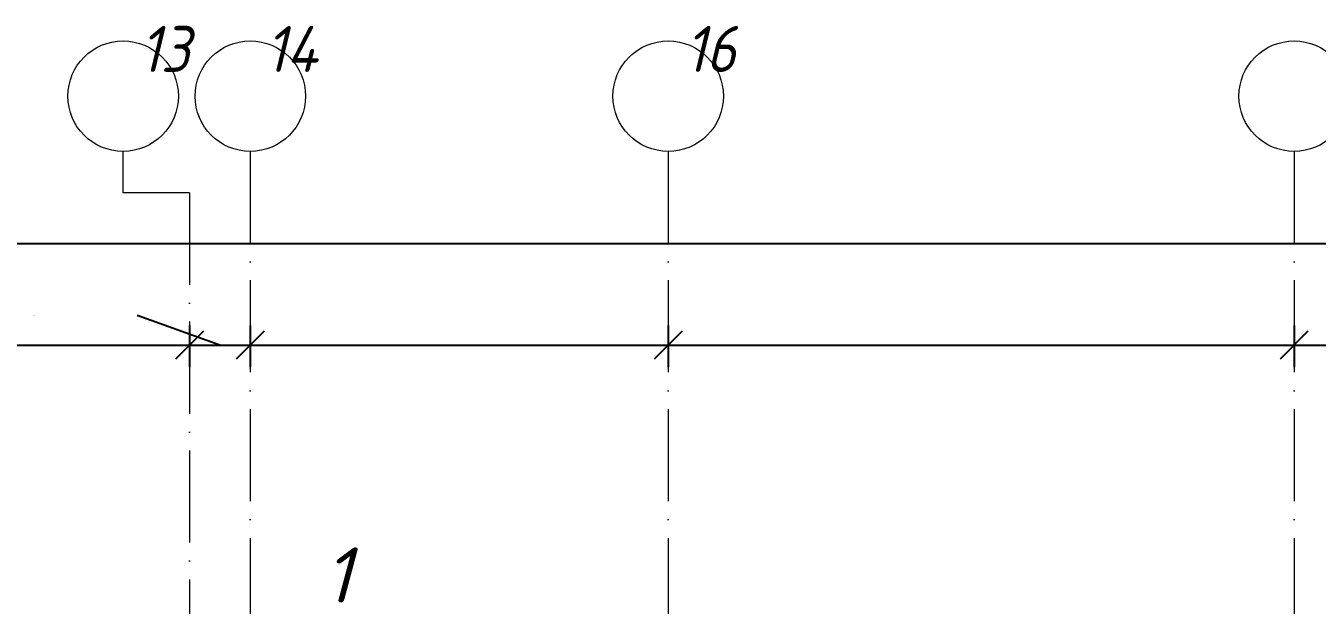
# Model space of a CAD drawing. Header units: millimetres. Extents: x -401725 to 250493, y 305116 to 802890.
# Drawn here: x -154940 to -147926, y 633144 to 636291 of the extents above; entities that cross this region are included whole.
import ezdxf

# ---------------------------------------------------------------- set-up
doc = ezdxf.new("R2010")
doc.units = ezdxf.units.MM
doc.linetypes.add('50_200_ШТРИХ_1Т_ш5_п1_п1_', pattern=[700, 500, -100, 0, -100])
for name, color, linetype, lineweight in [('A-____-____-DIMS', 7, 'Continuous', 9), ('G-____-____-SYMB', 7, 'Continuous', 9), ('S-GRID-____-IDEN', 7, 'Continuous', 9), ('S-GRID-____-OTLN', 7, 'Continuous', 9), ('S-GRID-____-OTLN-1', 7, '50_200_ШТРИХ_1Т_ш5_п1_п1_', 9)]:
    doc.layers.add(name, color=color, linetype=linetype, lineweight=lineweight)
doc.styles.add('ISOCPEUR_I', font='isocpeui.ttf', dxfattribs={"width": 0.9, "height": 2.5})
doc.styles.add('ISOCPEUR_I_12', font='isocpeui.ttf', dxfattribs={"width": 0.9, "height": 180})
doc.styles.add('ISOCPEUR_I_13', font='isocpeui.ttf', dxfattribs={"height": 300})
doc.styles.add('ISOCPEUR_I_9', font='isocpeui.ttf', dxfattribs={"width": 0.9, "height": 250})
doc.dimstyles.new('ISO-2_5_0_9К_БОЛЬШОЙ_ОСИ', dxfattribs={"dimscale": 304.8, "dimtxt": 248.995294, "dimasz": 0.492126, "dimexe": 0.393701, "dimexo": 0, "dimgap": 0, "dimtad": 1, "dimdec": 0, "dimzin": 0, "dimdsep": 46, "dimtxsty": 'ISOCPEUR_I', "dimblk1": 'OBLIQUE', "dimblk2": 'OBLIQUE', "dimsah": 1, "dimcen": 0.09, "dimdle": 0.393701, "dimazin": 0, "dimtfac": 1, "dimtdec": 4, "dimtix": 1, "dimtmove": 0, "dimatfit": 3, "dimfxl": 1, "dimtvp": 1, "dimtolj": 1, "dimtzin": 0, "dimarcsym": 2})
doc.dimstyles.new('ISO-2_5_0_9К_БОЛЬШОЙ_ОСИ_1', dxfattribs={"dimscale": 304.8, "dimtxt": 248.995294, "dimasz": 0.492126, "dimexe": 0.393701, "dimexo": 0, "dimgap": 0, "dimtad": 1, "dimdec": 0, "dimzin": 0, "dimdsep": 46, "dimtxsty": 'ISOCPEUR_I', "dimblk1": 'OBLIQUE', "dimblk2": 'OBLIQUE', "dimsah": 1, "dimcen": 0.09, "dimdle": 0.393701, "dimazin": 0, "dimtfac": 1, "dimtdec": 4, "dimtix": 1, "dimtmove": 1, "dimatfit": 3, "dimfxl": 1, "dimtvp": 1, "dimtolj": 1, "dimtzin": 0, "dimarcsym": 2})
doc.dimstyles.new('ISO-2_5_0_9К_БОЛЬШОЙ_ОСИ_2', dxfattribs={"dimscale": 304.8, "dimtxt": 248.995294, "dimasz": 0.492126, "dimexe": 0.393701, "dimexo": 0, "dimgap": 0, "dimtad": 1, "dimdec": 0, "dimzin": 0, "dimdsep": 46, "dimtxsty": 'ISOCPEUR_I_9', "dimblk1": 'OBLIQUE', "dimblk2": 'OBLIQUE', "dimsah": 1, "dimcen": 0.09, "dimdle": 0.393701, "dimazin": 0, "dimtfac": 1, "dimtdec": 4, "dimtix": 1, "dimtmove": 2, "dimatfit": 3, "dimfxl": 1, "dimtvp": 1, "dimtolj": 1, "dimtzin": 0, "dimarcsym": 2})

# ---------------------------------------------------------------- blocks, each defined once
blk = doc.blocks.new('Ось сетки - Круг_Ø6_00__ISO-2_5_0_9K_-25732049-АР1_Кладочный план 1 этажа в осях 1-64_Ю-ЯЯ')
at = {"layer": 'S-GRID-____-IDEN'}
blk.add_circle((0, 0), 3, dxfattribs=at)
blk = doc.blocks.new('_Oblique')
at = {"color": 0, "linetype": 'ByBlock', "lineweight": -2}
blk.add_line((-0.5, -0.5), (0.5, 0.5), dxfattribs=at)
blk = doc.blocks.new('*D12033')
at = {"layer": 'A-____-____-DIMS', "color": 0, "lineweight": -2, "transparency": 16777216}
for p, q in [((-157050.7, 634663), (-157050.7, 634437)), ((-154050.7, 634663), (-154050.7, 634437)), ((-157170.7, 634557), (-153930.7, 634557))]:
    blk.add_line(p, q, dxfattribs=at)
at = {"layer": 'Defpoints', "color": 0, "transparency": 16777216}
for p in [(-157050.7, 634663), (-154050.7, 634663), (-154050.7, 634557)]:
    blk.add_point(p, dxfattribs=at)
at = {"layer": 'A-____-____-DIMS', "color": 0, "lineweight": -2, "transparency": 16777216, "xscale": 150, "yscale": 150, "zscale": 150, "rotation": 180}
blk.add_blockref('_Oblique', (-157050.7, 634557), dxfattribs=at)
at = {"layer": 'A-____-____-DIMS', "color": 0, "lineweight": -2, "transparency": 16777216, "xscale": 150, "yscale": 150, "zscale": 150}
blk.add_blockref('_Oblique', (-154050.7, 634557), dxfattribs=at)
at = {"layer": 'A-____-____-DIMS', "color": 0, "transparency": 16777216, "insert": (-155550.7, 634558.2), "char_height": 2.5, "width": 758.478, "attachment_point": 5, "style": 'ISOCPEUR_I'}
blk.add_mtext('\\A1;3000', dxfattribs=at)
blk = doc.blocks.new('*D12034')
at = {"layer": 'A-____-____-DIMS', "color": 0, "lineweight": -2, "transparency": 16777216}
for p, q in [((-154330.1, 634716.9), (-154334.9, 634716.9)), ((-153885.7, 634557), (-154330.1, 634716.9)), ((-154050.7, 634663), (-154050.7, 634437)), ((-153720.7, 634663), (-153720.7, 634437)), ((-154170.7, 634557), (-153600.7, 634557))]:
    blk.add_line(p, q, dxfattribs=at)
at = {"layer": 'Defpoints', "color": 0, "transparency": 16777216}
for p in [(-154050.7, 634663), (-153720.7, 634663), (-153720.7, 634557)]:
    blk.add_point(p, dxfattribs=at)
at = {"layer": 'A-____-____-DIMS', "color": 0, "lineweight": -2, "transparency": 16777216, "xscale": 150, "yscale": 150, "zscale": 150, "rotation": 180}
blk.add_blockref('_Oblique', (-154050.7, 634557), dxfattribs=at)
at = {"layer": 'A-____-____-DIMS', "color": 0, "lineweight": -2, "transparency": 16777216, "xscale": 150, "yscale": 150, "zscale": 150}
blk.add_blockref('_Oblique', (-153720.7, 634557), dxfattribs=at)
at = {"layer": 'A-____-____-DIMS', "color": 0, "transparency": 16777216, "insert": (-154899, 634720.2), "char_height": 2.5, "width": 568.858, "attachment_point": 1, "line_spacing_factor": 1.149209, "style": 'ISOCPEUR_I'}
blk.add_mtext('\\A1;330', dxfattribs=at)
blk = doc.blocks.new('*D12035')
at = {"layer": 'A-____-____-DIMS', "color": 0, "lineweight": -2, "transparency": 16777216}
for p, q in [((-153720.7, 634663), (-153720.7, 634437)), ((-151450.7, 634663), (-151450.7, 634437)), ((-153840.7, 634557), (-151330.7, 634557))]:
    blk.add_line(p, q, dxfattribs=at)
at = {"layer": 'Defpoints', "color": 0, "transparency": 16777216}
for p in [(-153720.7, 634663), (-151450.7, 634663), (-151450.7, 634557)]:
    blk.add_point(p, dxfattribs=at)
at = {"layer": 'A-____-____-DIMS', "color": 0, "lineweight": -2, "transparency": 16777216, "xscale": 150, "yscale": 150, "zscale": 150, "rotation": 180}
blk.add_blockref('_Oblique', (-153720.7, 634557), dxfattribs=at)
at = {"layer": 'A-____-____-DIMS', "color": 0, "lineweight": -2, "transparency": 16777216, "xscale": 150, "yscale": 150, "zscale": 150}
blk.add_blockref('_Oblique', (-151450.7, 634557), dxfattribs=at)
at = {"layer": 'A-____-____-DIMS', "color": 0, "transparency": 16777216, "insert": (-152585.7, 634558.2), "char_height": 2.5, "width": 758.478, "attachment_point": 5, "style": 'ISOCPEUR_I'}
blk.add_mtext('\\A1;2270', dxfattribs=at)
blk = doc.blocks.new('*D12036')
at = {"layer": 'A-____-____-DIMS', "color": 0, "lineweight": -2, "transparency": 16777216}
for p, q in [((-151450.7, 634663), (-151450.7, 634437)), ((-148050.7, 634663), (-148050.7, 634437)), ((-151570.7, 634557), (-147930.7, 634557))]:
    blk.add_line(p, q, dxfattribs=at)
at = {"layer": 'Defpoints', "color": 0, "transparency": 16777216}
for p in [(-151450.7, 634663), (-148050.7, 634663), (-148050.7, 634557)]:
    blk.add_point(p, dxfattribs=at)
at = {"layer": 'A-____-____-DIMS', "color": 0, "lineweight": -2, "transparency": 16777216, "xscale": 150, "yscale": 150, "zscale": 150, "rotation": 180}
blk.add_blockref('_Oblique', (-151450.7, 634557), dxfattribs=at)
at = {"layer": 'A-____-____-DIMS', "color": 0, "lineweight": -2, "transparency": 16777216, "xscale": 150, "yscale": 150, "zscale": 150}
blk.add_blockref('_Oblique', (-148050.7, 634557), dxfattribs=at)
at = {"layer": 'A-____-____-DIMS', "color": 0, "transparency": 16777216, "insert": (-149750.7, 634558.2), "char_height": 2.5, "width": 781.462, "attachment_point": 5, "style": 'ISOCPEUR_I'}
blk.add_mtext('\\A1;3400', dxfattribs=at)
blk = doc.blocks.new('*D12037')
at = {"layer": 'A-____-____-DIMS', "color": 0, "lineweight": -2, "transparency": 16777216}
for p, q in [((-148050.7, 634663), (-148050.7, 634437)), ((-146050.7, 634663), (-146050.7, 634437)), ((-148170.7, 634557), (-145930.7, 634557))]:
    blk.add_line(p, q, dxfattribs=at)
at = {"layer": 'Defpoints', "color": 0, "transparency": 16777216}
for p in [(-148050.7, 634663), (-146050.7, 634663), (-146050.7, 634557)]:
    blk.add_point(p, dxfattribs=at)
at = {"layer": 'A-____-____-DIMS', "color": 0, "lineweight": -2, "transparency": 16777216, "xscale": 150, "yscale": 150, "zscale": 150, "rotation": 180}
blk.add_blockref('_Oblique', (-148050.7, 634557), dxfattribs=at)
at = {"layer": 'A-____-____-DIMS', "color": 0, "lineweight": -2, "transparency": 16777216, "xscale": 150, "yscale": 150, "zscale": 150}
blk.add_blockref('_Oblique', (-146050.7, 634557), dxfattribs=at)
at = {"layer": 'A-____-____-DIMS', "color": 0, "transparency": 16777216, "insert": (-147050.7, 634558.2), "char_height": 2.5, "width": 758.478, "attachment_point": 5, "style": 'ISOCPEUR_I'}
blk.add_mtext('\\A1;2000', dxfattribs=at)
blk = doc.blocks.new('*D12066')
at = {"layer": 'A-____-____-DIMS', "color": 0, "lineweight": -2, "transparency": 16777216}
for p, q in [((-177350.7, 635215.2), (-177350.7, 634989.2)), ((-73850.7, 635215.2), (-73850.7, 634989.2)), ((-177470.7, 635109.2), (-126117.4, 635109.2)), ((-73730.7, 635109.2), (-125238.4, 635109.2))]:
    blk.add_line(p, q, dxfattribs=at)
at = {"layer": 'Defpoints', "color": 0, "transparency": 16777216}
for p in [(-177350.7, 635215.2), (-73850.7, 635215.2), (-73850.7, 635109.2)]:
    blk.add_point(p, dxfattribs=at)
at = {"layer": 'A-____-____-DIMS', "color": 0, "lineweight": -2, "transparency": 16777216, "xscale": 150, "yscale": 150, "zscale": 150, "rotation": 180}
blk.add_blockref('_Oblique', (-177350.7, 635109.2), dxfattribs=at)
at = {"layer": 'A-____-____-DIMS', "color": 0, "lineweight": -2, "transparency": 16777216, "xscale": 150, "yscale": 150, "zscale": 150}
blk.add_blockref('_Oblique', (-73850.7, 635109.2), dxfattribs=at)
at = {"layer": 'A-____-____-DIMS', "color": 0, "transparency": 16777216, "insert": (-126218, 635435.8), "char_height": 250, "width": 1080.257, "attachment_point": 1, "line_spacing_factor": 1.149209, "style": 'ISOCPEUR_I_9'}
blk.add_mtext('\\A1;103500', dxfattribs=at)

msp = doc.modelspace()

# ---------------------------------------------------------------- linework, layer by layer
at = {"layer": 'S-GRID-____-OTLN'}
for p, q in [((-154411.497, 635384.7011), (-154411.497, 635609.362)), ((-154050.7357, 635384.7011), (-154411.497, 635384.7011))]:
    msp.add_line(p, q, dxfattribs=at)
at = {"layer": 'S-GRID-____-OTLN-1'}
for p, q in [((-153720.7357, 635609.362), (-153720.7357, 621963.8409)), ((-151450.7357, 635609.362), (-151450.7357, 611391.9943)), ((-148050.7357, 635609.362), (-148050.7357, 597608.0984)), ((-154050.7357, 635384.7011), (-154050.7357, 597608.0984))]:
    msp.add_line(p, q, dxfattribs=at)

# ---------------------------------------------------------------- block references
at = {"layer": 'S-GRID-____-IDEN', "xscale": 99.99999999999993, "yscale": 99.99999999999993, "zscale": 99.99999999999993, "rotation": 180}
for p in [(-154411.497, 635909.362), (-153720.7357, 635909.362), (-151450.7357, 635909.362), (-148050.7357, 635909.362)]:
    msp.add_blockref('Ось сетки - Круг_Ø6_00__ISO-2_5_0_9K_-25732049-АР1_Кладочный план 1 этажа в осях 1-64_Ю-ЯЯ', p, dxfattribs=at)

# ---------------------------------------------------------------- texts
at = {"layer": 'G-____-____-SYMB', "insert": (-153321.865, 633458.1969), "char_height": 300, "width": 184.388125, "attachment_point": 1, "style": 'ISOCPEUR_I_13'}
msp.add_mtext('\\fISOCPEUR|b0|i1|c204|p34|;1', dxfattribs=at)
at = {"layer": 'S-GRID-____-IDEN', "char_height": 250, "attachment_point": 1, "style": 'ISOCPEUR_I_12'}
for s, insert, width in [('13', (-154320.3536, 636290.5494), 346.329), ('14', (-153638.5923, 636290.5494), 367.974562), ('16', (-151359.5923, 636290.5494), 346.329)]:
    msp.add_mtext(s, dxfattribs=dict(at, insert=insert, width=width))

# ---------------------------------------------------------------- dimensions: what is measured, and where the dimension line sits
at = {"layer": 'A-____-____-DIMS'}
for base, p1, p2, dimstyle, override, picture, middle in [((-73850.7357, 635109.1792), (-177350.7357, 635215.2452), (-73850.7357, 635215.2452), 'ISO-2_5_0_9К_БОЛЬШОЙ_ОСИ_2', {"dimpost": '<>', "dimfxl": 103500}, '*D12066', (-125677.8855, 635269.1264)), ((-153720.7357, 634556.9599), (-154050.7357, 634663.0259), (-153720.7357, 634663.0259), 'ISO-2_5_0_9К_БОЛЬШОЙ_ОСИ_1', {"dimpost": '<>', "dimfxl": 330}, '*D12034', (-154330.122, 634716.9072))]:
    dim = msp.add_linear_dim(base=base, p1=p1, p2=p2, dimstyle=dimstyle, override=override, dxfattribs=at)
    dim.commit()
    dim.dimension.update_dxf_attribs({"geometry": picture, "text_midpoint": middle, "dimtype": 160})
for base, p1, p2, override, picture, middle in [((-154050.7357, 634556.9599), (-157050.7357, 634663.0259), (-154050.7357, 634663.0259), {"dimpost": '<>', "dimfxl": 3000}, '*D12033', (-155550.7357, 634558.2099)), ((-151450.7357, 634556.9599), (-153720.7357, 634663.0259), (-151450.7357, 634663.0259), {"dimpost": '<>', "dimfxl": 2270}, '*D12035', (-152585.7357, 634558.226)), ((-148050.7357, 634556.9599), (-151450.7357, 634663.0259), (-148050.7357, 634663.0259), {"dimpost": '<>', "dimfxl": 3400}, '*D12036', (-149750.7357, 634558.2099)), ((-146050.7357, 634556.9599), (-148050.7357, 634663.0259), (-146050.7357, 634663.0259), {"dimpost": '<>', "dimfxl": 2000}, '*D12037', (-147050.7357, 634558.2099))]:
    dim = msp.add_linear_dim(base=base, p1=p1, p2=p2, dimstyle='ISO-2_5_0_9К_БОЛЬШОЙ_ОСИ', override=override, dxfattribs=at)
    dim.commit()
    dim.dimension.update_dxf_attribs({"geometry": picture, "text_midpoint": middle})

doc.saveas('drawing.dxf')
